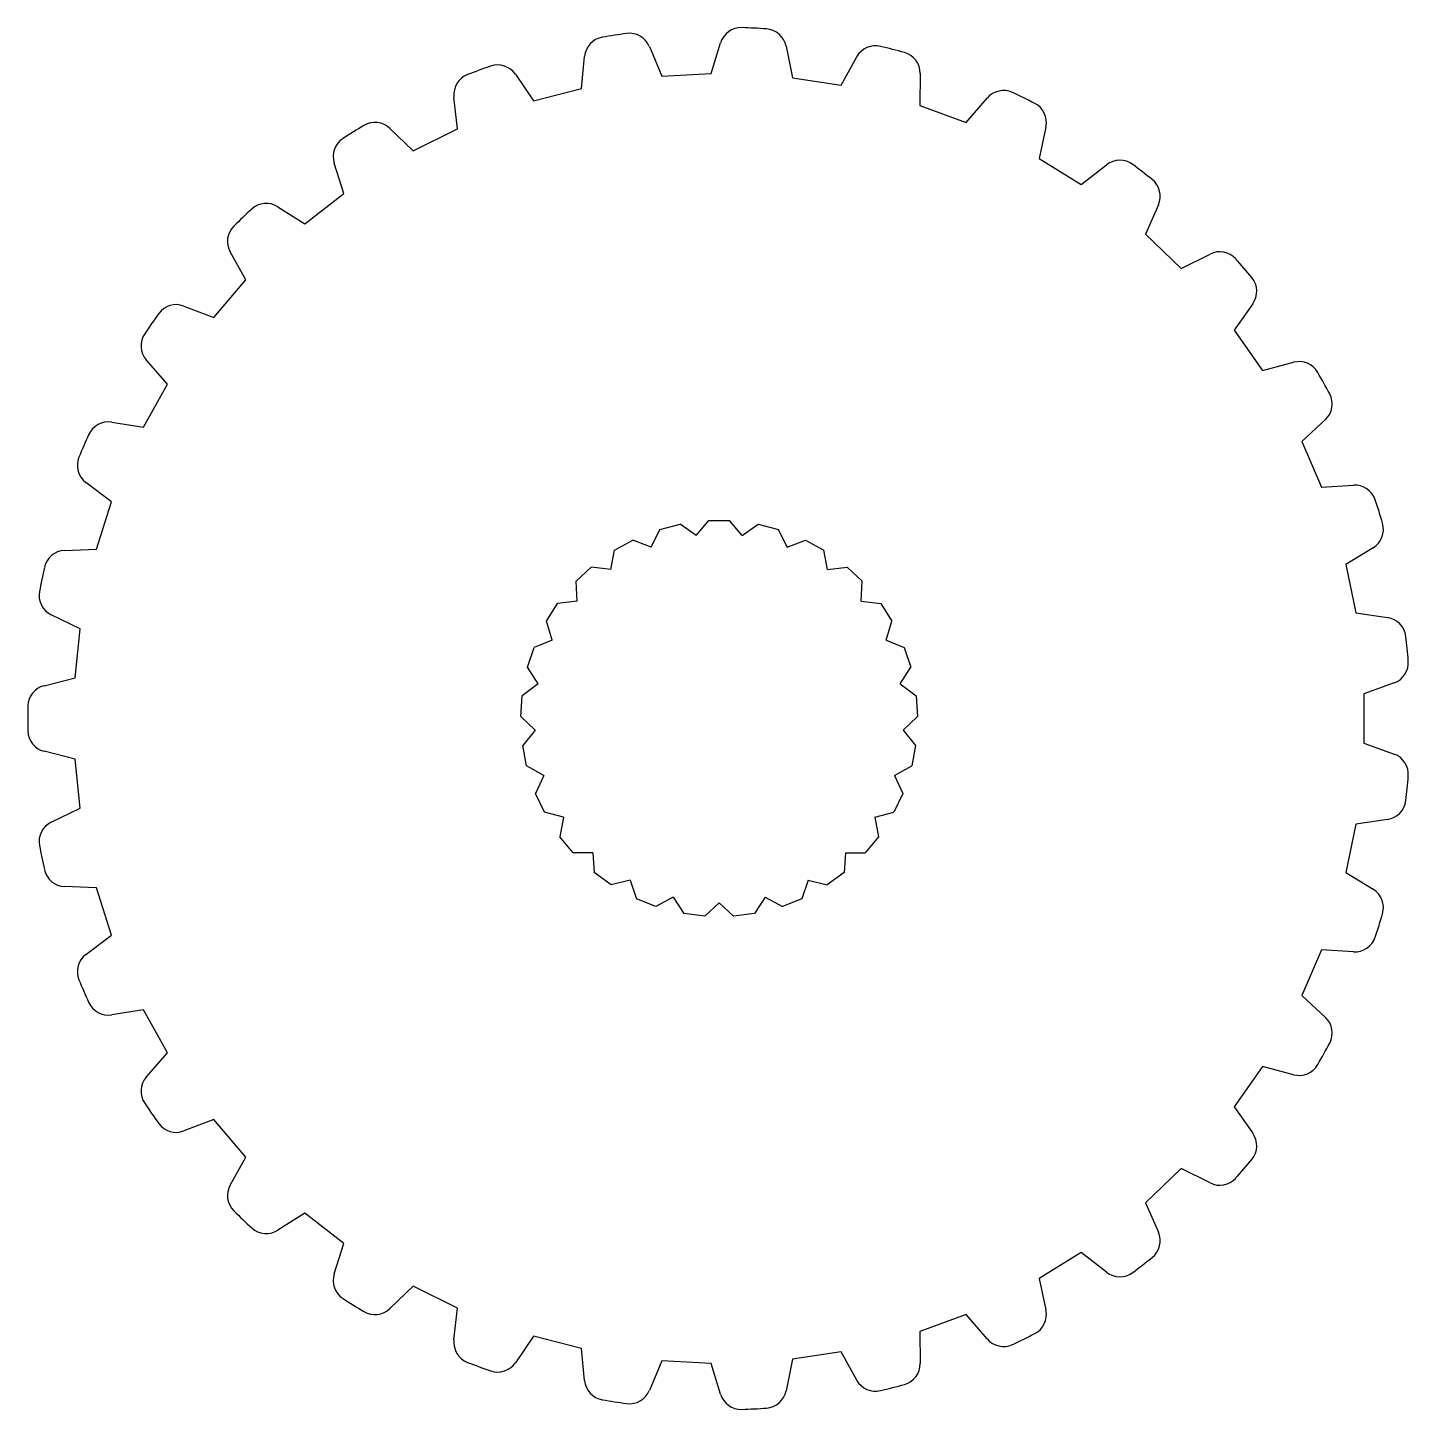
# Model space of a CAD drawing. Header units: millimetres. Extents: x -9.8 to 9.8, y -9.8 to 9.8.
import ezdxf

# ---------------------------------------------------------------- set-up
doc = ezdxf.new("R2010")
doc.units = ezdxf.units.MM
doc.layers.get('0').update_dxf_attribs({"lineweight": 25, "true_color": 0xffffff})

msp = doc.modelspace()

# ---------------------------------------------------------------- linework, layer by layer
at = {"color": 7, "linetype": 'Continuous', "true_color": 0xffffff}
for p, q in [((-0.971, 9.508), (-0.794, 9.089)), ((-0.097, 9.125), (0.037, 9.559)), ((0.963, 9.512), (1.052, 9.066)), ((-1.931, 8.915), (-1.888, 9.367)), ((1.743, 8.961), (1.961, 9.359)), ((-2.865, 9.114), (-2.607, 8.74)), ((-0.794, 9.089), (-0.097, 9.125)), ((1.052, 9.066), (1.743, 8.961)), ((2.859, 9.126), (2.856, 8.672)), ((-2.607, 8.74), (-1.931, 8.915)), ((-3.686, 8.341), (-3.734, 8.792)), ((2.856, 8.672), (3.511, 8.43)), ((3.511, 8.43), (3.805, 8.776)), ((-4.64, 8.348), (-4.313, 8.033)), ((-4.313, 8.033), (-3.686, 8.341)), ((4.637, 8.368), (4.544, 7.923)), ((-5.289, 7.425), (-5.427, 7.857)), ((4.544, 7.923), (5.136, 7.554)), ((5.136, 7.554), (5.494, 7.834)), ((-6.225, 7.239), (-5.841, 6.997)), ((-5.841, 6.997), (-5.289, 7.425)), ((6.227, 7.266), (6.046, 6.85)), ((6.046, 6.85), (6.552, 6.368)), ((-6.675, 6.205), (-6.897, 6.6)), ((6.552, 6.368), (6.959, 6.571)), ((-7.13, 5.675), (-6.675, 6.205)), ((7.563, 5.867), (7.301, 5.496)), ((-7.555, 5.835), (-7.13, 5.675)), ((7.301, 5.496), (7.7, 4.923)), ((-7.787, 4.731), (-8.085, 5.074)), ((7.7, 4.923), (8.139, 5.039)), ((-8.126, 4.12), (-7.787, 4.731)), ((-8.574, 4.191), (-8.126, 4.12)), ((8.589, 4.228), (8.258, 3.917)), ((8.258, 3.917), (8.534, 3.275)), ((-8.579, 3.063), (-8.94, 3.339)), ((8.534, 3.275), (8.987, 3.301)), ((-8.788, 2.397), (-8.579, 3.063)), ((-9.242, 2.376), (-8.788, 2.397)), ((9.265, 2.416), (8.878, 2.178)), ((9.265, 2.416), (8.878, 2.178)), ((8.878, 2.178), (9.019, 1.493)), ((8.878, 2.178), (9.019, 1.493)), ((-9.02, 1.27), (-9.429, 1.468)), ((9.019, 1.493), (9.468, 1.427)), ((9.019, 1.493), (9.468, 1.427)), ((-9.091, 0.575), (-9.02, 1.27)), ((-9.531, 0.464), (-9.091, 0.575)), ((9.562, 0.505), (9.135, 0.349)), ((9.135, 0.349), (9.135, -0.349)), ((9.135, -0.349), (9.562, -0.505)), ((-9.091, -0.575), (-9.531, -0.464)), ((-9.02, -1.27), (-9.091, -0.575)), ((-9.429, -1.468), (-9.02, -1.27)), ((9.019, -1.493), (8.878, -2.178)), ((9.468, -1.427), (9.019, -1.493)), ((8.878, -2.178), (9.265, -2.416)), ((-8.788, -2.397), (-9.242, -2.376)), ((-8.579, -3.063), (-8.788, -2.397)), ((-8.94, -3.339), (-8.579, -3.063)), ((8.534, -3.275), (8.258, -3.917)), ((8.987, -3.301), (8.534, -3.275)), ((8.258, -3.917), (8.589, -4.228)), ((-8.126, -4.12), (-8.574, -4.191)), ((-7.787, -4.731), (-8.126, -4.12)), ((-8.085, -5.074), (-7.787, -4.731)), ((7.7, -4.923), (7.301, -5.496)), ((8.139, -5.039), (7.7, -4.923)), ((7.301, -5.496), (7.563, -5.867)), ((-7.13, -5.675), (-7.555, -5.835)), ((-6.675, -6.205), (-7.13, -5.675)), ((-6.897, -6.6), (-6.675, -6.205)), ((6.552, -6.368), (6.046, -6.85)), ((6.959, -6.571), (6.552, -6.368)), ((-5.841, -6.997), (-6.225, -7.239)), ((-5.289, -7.425), (-5.841, -6.997)), ((6.046, -6.85), (6.227, -7.266)), ((-5.427, -7.857), (-5.289, -7.425)), ((5.136, -7.554), (4.544, -7.923)), ((5.494, -7.834), (5.136, -7.554)), ((4.544, -7.923), (4.637, -8.368)), ((-4.313, -8.033), (-4.64, -8.348)), ((-3.686, -8.341), (-4.313, -8.033)), ((-3.734, -8.792), (-3.686, -8.341)), ((3.511, -8.43), (2.856, -8.672)), ((3.805, -8.776), (3.511, -8.43)), ((-2.607, -8.74), (-2.865, -9.114)), ((-1.931, -8.915), (-2.607, -8.74)), ((2.856, -8.672), (2.859, -9.126)), ((-1.888, -9.367), (-1.931, -8.915)), ((1.743, -8.961), (1.052, -9.066)), ((1.961, -9.359), (1.743, -8.961)), ((-0.794, -9.089), (-0.971, -9.508)), ((-0.097, -9.125), (-0.794, -9.089)), ((0.037, -9.559), (-0.097, -9.125)), ((1.052, -9.066), (0.963, -9.512))]:
    msp.add_line(p, q, dxfattribs=at)
for p, q in [((-0.823, 2.676), (-0.537, 2.749)), ((-0.31, 2.588), (-0.537, 2.749)), ((-0.31, 2.588), (-0.131, 2.8)), ((-0.131, 2.8), (0.164, 2.8)), ((0.343, 2.588), (0.164, 2.8)), ((0.343, 2.588), (0.57, 2.749)), ((0.57, 2.749), (0.856, 2.676)), ((-0.944, 2.425), (-0.823, 2.676)), ((0.977, 2.425), (0.856, 2.676)), ((-1.516, 2.11), (-1.462, 2.383)), ((-1.462, 2.383), (-1.203, 2.525)), ((-0.944, 2.425), (-1.203, 2.525)), ((0.977, 2.425), (1.237, 2.525)), ((1.237, 2.525), (1.495, 2.383)), ((1.55, 2.11), (1.495, 2.383)), ((-2.008, 1.941), (-1.793, 2.142)), ((-1.516, 2.11), (-1.793, 2.142)), ((1.55, 2.11), (1.826, 2.142)), ((1.826, 2.142), (2.041, 1.941)), ((-1.993, 1.662), (-2.008, 1.941)), ((2.026, 1.662), (2.041, 1.941)), ((-2.427, 1.376), (-2.269, 1.625)), ((-1.993, 1.662), (-2.269, 1.625)), ((2.026, 1.662), (2.302, 1.625)), ((2.302, 1.625), (2.46, 1.376)), ((-2.343, 1.11), (-2.427, 1.376)), ((2.376, 1.11), (2.46, 1.376)), ((-2.692, 0.725), (-2.601, 1.006)), ((-2.343, 1.11), (-2.601, 1.006)), ((2.376, 1.11), (2.634, 1.006)), ((2.634, 1.006), (2.726, 0.725)), ((-2.545, 0.489), (-2.692, 0.725)), ((2.578, 0.489), (2.726, 0.725)), ((-2.545, 0.489), (-2.769, 0.323)), ((2.578, 0.489), (2.802, 0.323)), ((-2.788, 0.029), (-2.769, 0.323)), ((2.802, 0.323), (2.821, 0.029)), ((-2.586, -0.164), (-2.788, 0.029)), ((2.619, -0.164), (2.821, 0.029)), ((-2.586, -0.164), (-2.762, -0.38)), ((2.619, -0.164), (2.795, -0.38)), ((-2.707, -0.67), (-2.762, -0.38)), ((2.795, -0.38), (2.74, -0.67)), ((-2.464, -0.806), (-2.707, -0.67)), ((2.497, -0.806), (2.74, -0.67)), ((-2.464, -0.806), (-2.58, -1.059)), ((2.497, -0.806), (2.613, -1.059)), ((-2.455, -1.326), (-2.58, -1.059)), ((2.613, -1.059), (2.488, -1.326)), ((-2.186, -1.397), (-2.455, -1.326)), ((2.219, -1.397), (2.488, -1.326)), ((-2.186, -1.397), (-2.235, -1.672)), ((2.219, -1.397), (2.268, -1.672)), ((-2.047, -1.899), (-2.235, -1.672)), ((2.268, -1.672), (2.08, -1.899)), ((-1.769, -1.901), (-2.047, -1.899)), ((-1.769, -1.901), (-1.749, -2.179)), ((1.802, -1.901), (1.782, -2.179)), ((1.802, -1.901), (2.08, -1.899)), ((-1.51, -2.352), (-1.749, -2.179)), ((-1.24, -2.285), (-1.51, -2.352)), ((-1.24, -2.285), (-1.151, -2.55)), ((1.273, -2.285), (1.185, -2.55)), ((1.273, -2.285), (1.543, -2.352)), ((1.782, -2.179), (1.543, -2.352)), ((-0.632, -2.526), (-0.877, -2.658)), ((-0.632, -2.526), (-0.481, -2.76)), ((0.665, -2.526), (0.514, -2.76)), ((0.665, -2.526), (0.91, -2.658)), ((-0.877, -2.658), (-1.151, -2.55)), ((0.017, -2.608), (-0.188, -2.797)), ((0.017, -2.608), (0.221, -2.797)), ((1.185, -2.55), (0.91, -2.658)), ((-0.188, -2.797), (-0.481, -2.76)), ((0.514, -2.76), (0.221, -2.797))]:
    msp.add_line(p, q)
for centre, radius, start, end in [((0.328, 9.469), 0.305, 88.114, 162.9032), ((-1.584, 9.338), 0.305, 99.7269, 174.5161), ((0.017, 0), 9.779, 97.6924, 99.7269), ((-1.252, 9.389), 0.305, 22.9032, 97.6924), ((0.017, 0), 9.779, 86.0795, 88.114), ((0.664, 9.452), 0.305, 11.2903, 86.0795), ((2.228, 9.212), 0.305, 76.5011, 151.2903), ((0.017, 0), 9.779, 74.4666, 76.5011), ((2.554, 9.128), 0.305, 359.6774, 74.4666), ((0.017, 0), 9.779, 109.3053, 111.3398), ((-3.116, 8.941), 0.305, 34.5161, 109.3053), ((-3.431, 8.825), 0.305, 111.3398, 186.129), ((4.037, 8.579), 0.305, 64.8882, 139.6774), ((0.017, 0), 9.779, 62.8537, 64.8882), ((4.339, 8.431), 0.305, 348.0645, 62.8537), ((-4.851, 8.128), 0.305, 46.129, 120.9182), ((0.017, 0), 9.779, 120.9182, 122.9527), ((-5.137, 7.95), 0.305, 122.9527, 197.7419), ((5.682, 7.594), 0.305, 53.2753, 128.0645), ((0.017, 0), 9.779, 51.2408, 53.2753), ((5.948, 7.388), 0.305, 336.4516, 51.2408), ((-6.388, 6.982), 0.305, 57.7419, 132.5311), ((0.017, 0), 9.779, 132.5311, 134.5656), ((-6.632, 6.75), 0.305, 134.5656, 209.3548), ((7.094, 6.298), 0.305, 41.6624, 116.4516), ((0.017, 0), 9.779, 39.6279, 41.6624), ((7.314, 6.043), 0.305, 324.8387, 39.6279), ((0.017, 0), 9.779, 144.144, 146.1785), ((-7.662, 5.55), 0.305, 69.3548, 144.144), ((-7.854, 5.273), 0.305, 146.1785, 220.9677), ((8.217, 4.744), 0.305, 30.0495, 104.8387), ((0.017, 0), 9.779, 28.015, 30.0495), ((8.381, 4.45), 0.305, 313.2258, 28.015), ((-8.622, 3.89), 0.305, 80.9677, 155.7569), ((0.017, 0), 9.779, 155.7569, 157.7914), ((-8.755, 3.581), 0.305, 157.7914, 232.5806), ((9.004, 2.996), 0.305, 18.4366, 93.2258), ((0.017, 0), 9.779, 16.4021, 18.4366), ((9.105, 2.675), 0.305, 301.6129, 16.4021), ((9.105, 2.675), 0.305, 301.6128, 16.402), ((-9.228, 2.072), 0.305, 92.5806, 167.3698), ((0.017, 0), 9.779, 167.3698, 169.4043), ((-9.296, 1.742), 0.305, 169.4043, 244.1935), ((9.424, 1.126), 0.305, 6.8237, 81.6129), ((9.424, 1.126), 0.305, 6.8236, 81.6128), ((0.017, 0), 9.779, 4.7891, 6.8236), ((9.458, 0.791), 0.305, 289.9999, 4.7891), ((-9.456, 0.168), 0.305, 104.1935, 178.9827), ((0.017, 0), 9.779, 178.9827, 181.0172), ((-9.456, -0.168), 0.305, 181.0172, 255.8064), ((9.458, -0.791), 0.305, 355.2107, 69.9999), ((0.017, 0), 9.779, 353.1762, 355.2107), ((9.424, -1.126), 0.305, 278.387, 353.1762), ((-9.296, -1.742), 0.305, 115.8064, 190.5956), ((0.017, 0), 9.779, 190.5956, 192.6301), ((-9.228, -2.072), 0.305, 192.6301, 267.4193), ((9.105, -2.675), 0.305, 343.5978, 58.387), ((0.017, 0), 9.779, 341.5633, 343.5978), ((9.004, -2.996), 0.305, 266.7741, 341.5633), ((-8.755, -3.581), 0.305, 127.4193, 202.2085), ((0.017, 0), 9.779, 202.2085, 204.243), ((-8.622, -3.89), 0.305, 204.243, 279.0322), ((8.381, -4.45), 0.305, 331.9849, 46.7741), ((0.017, 0), 9.779, 329.9504, 331.9849), ((-7.854, -5.273), 0.305, 139.0322, 213.8214), ((8.217, -4.744), 0.305, 255.1612, 329.9504), ((0.017, 0), 9.779, 213.8214, 215.8559), ((-7.662, -5.55), 0.305, 215.8559, 290.6451), ((7.314, -6.043), 0.305, 320.372, 35.1612), ((0.017, 0), 9.779, 318.3375, 320.372), ((-6.632, -6.75), 0.305, 150.6451, 225.4343), ((7.094, -6.298), 0.305, 243.5483, 318.3375), ((0.017, 0), 9.779, 225.4343, 227.4688), ((-6.388, -6.982), 0.305, 227.4688, 302.258), ((5.948, -7.388), 0.305, 308.7591, 23.5483), ((0.017, 0), 9.779, 306.7246, 308.7591), ((-5.137, -7.95), 0.305, 162.258, 237.0472), ((5.682, -7.594), 0.305, 231.9354, 306.7246), ((0.017, 0), 9.779, 237.0472, 239.0817), ((-4.851, -8.128), 0.305, 239.0817, 313.8709), ((4.339, -8.431), 0.305, 297.1462, 11.9354), ((-3.431, -8.825), 0.305, 173.8709, 248.6601), ((4.037, -8.579), 0.305, 220.3225, 295.1117), ((0.017, 0), 9.779, 295.1117, 297.1462), ((0.017, 0), 9.779, 248.6601, 250.6946), ((-3.116, -8.941), 0.305, 250.6946, 325.4838), ((2.554, -9.128), 0.305, 285.5333, 0.3225), ((-1.584, -9.338), 0.305, 185.4838, 260.273), ((2.228, -9.212), 0.305, 208.7096, 283.4988), ((-1.252, -9.389), 0.305, 262.3075, 337.0967), ((0.328, -9.469), 0.305, 197.0967, 271.8859), ((0.664, -9.452), 0.305, 273.9204, 348.7096), ((0.017, 0), 9.779, 283.4988, 285.5333), ((0.017, 0), 9.779, 260.273, 262.3075), ((0.017, 0), 9.779, 271.8859, 273.9204)]:
    msp.add_arc(centre, radius, start, end, dxfattribs=at)

doc.saveas('drawing.dxf')
